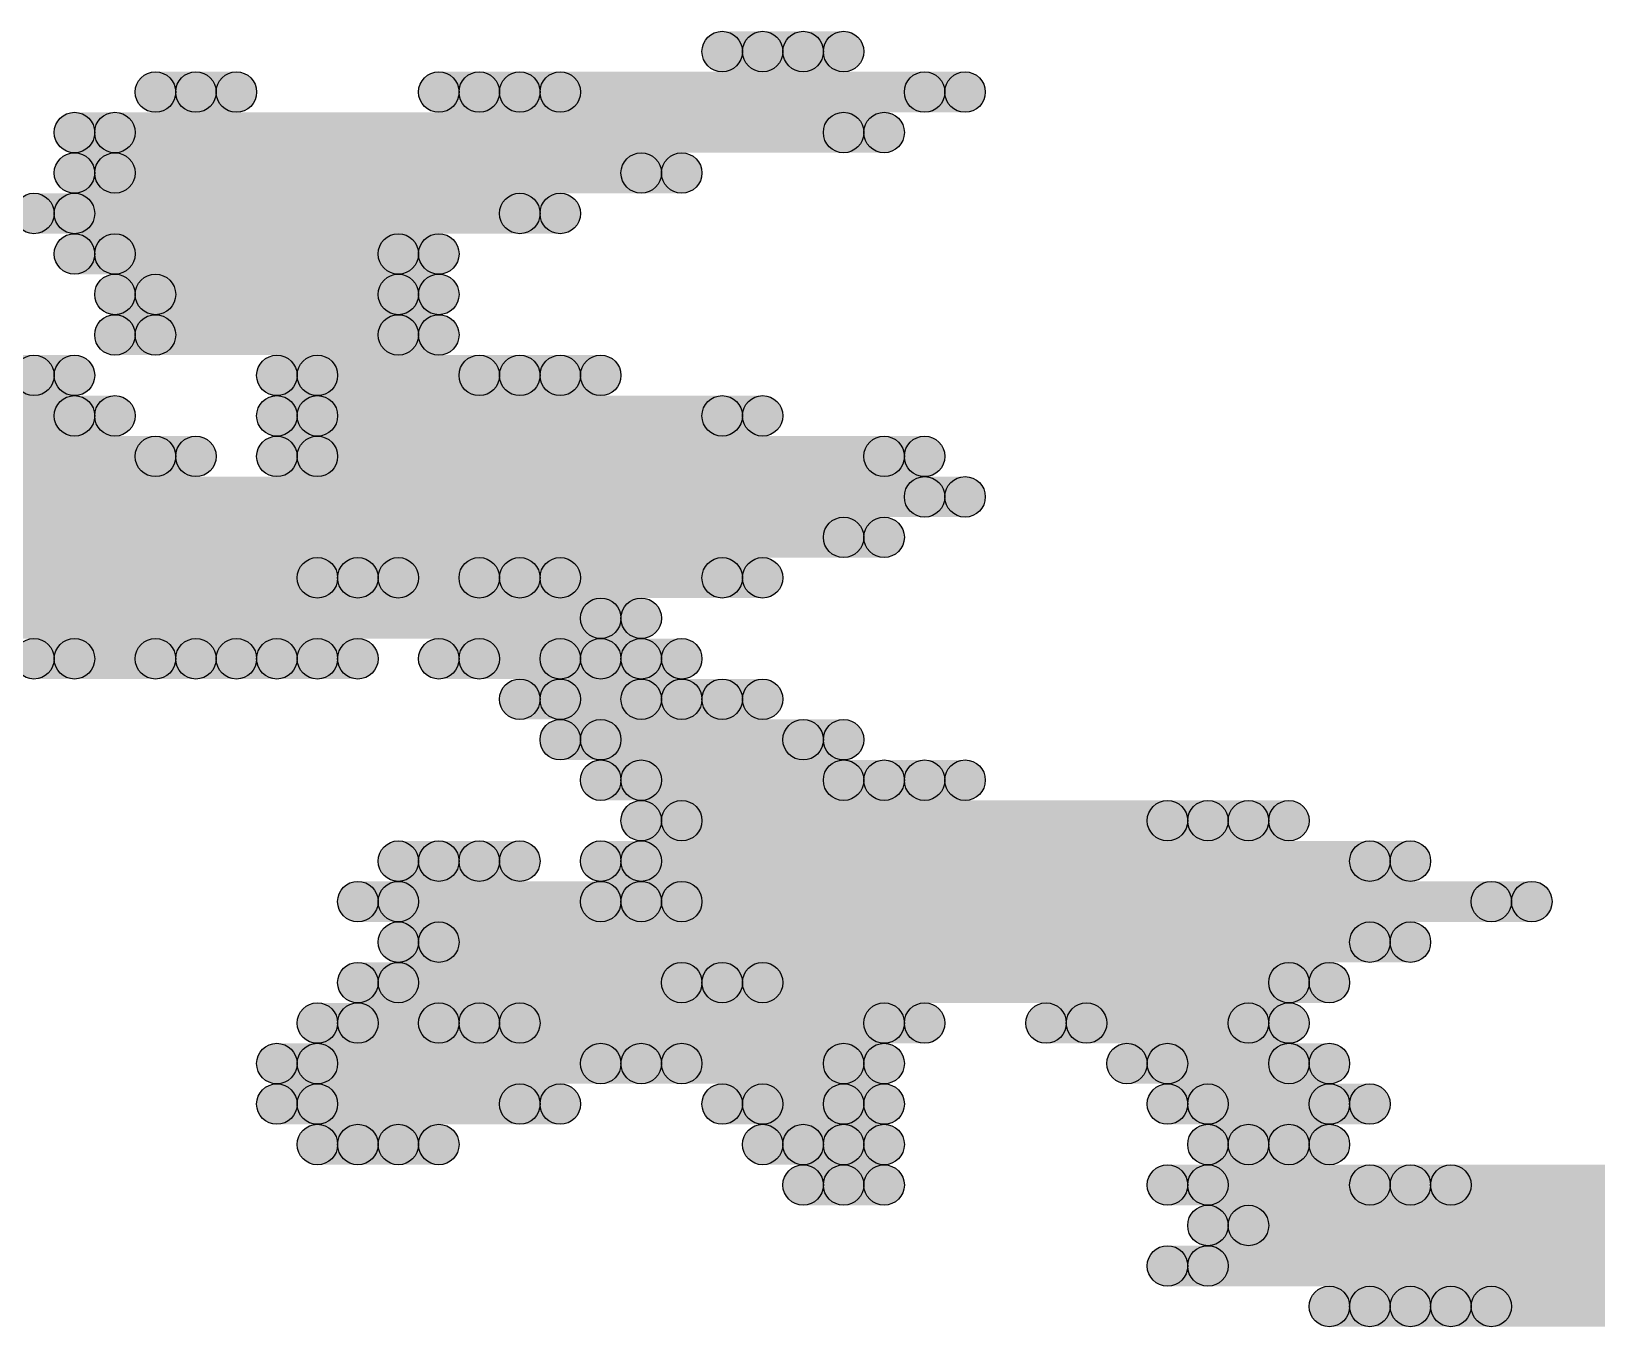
# Model space of a CAD drawing. Header units: millimetres. Extents: x 0 to 137, y 0 to 37.
# Drawn here: x 125.932 to 126.914, y 4.051 to 4.864 of the extents above; entities that cross this region are included whole.
import ezdxf

# ---------------------------------------------------------------- set-up
doc = ezdxf.new("R2010")
doc.units = ezdxf.units.MM
doc.layers.add('TopLayer', color=1, linetype='Continuous')
doc.layers.add('TopSolder', color=216, linetype='Continuous')

msp = doc.modelspace()

# ---------------------------------------------------------------- hatches: boundary and pattern name
at = {"layer": 'TopLayer'}
h = msp.add_hatch(color=1, dxfattribs=at)
edge = h.paths.add_edge_path()
edge.add_arc((126.3904, 4.8514), 0.0127, 0, 360)
for points in [[(126.3904, 4.8387), (126.3904, 4.8641), (126.4412, 4.8641), (126.4412, 4.8387)], [(126.0348, 4.8133), (126.0348, 4.8387), (126.0602, 4.8387), (126.0602, 4.8133)], [(126.2126, 4.8133), (126.2126, 4.8387), (126.238, 4.8387), (126.238, 4.8133)], [(126.2634, 4.8133), (126.2634, 4.8387), (126.5174, 4.8387), (126.5174, 4.8133)], [(125.984, 4.7879), (125.984, 4.8133), (126.4666, 4.8133), (126.4666, 4.7879)], [(125.984, 4.7625), (125.984, 4.7879), (126.3396, 4.7879), (126.3396, 4.7625)], [(125.9586, 4.7371), (125.9586, 4.7625), (126.2634, 4.7625), (126.2634, 4.7371)], [(125.984, 4.7117), (125.984, 4.7371), (126.1872, 4.7371), (126.1872, 4.7117)], [(126.0094, 4.6863), (126.0094, 4.7117), (126.1872, 4.7117), (126.1872, 4.6863)], [(126.0094, 4.6609), (126.0094, 4.6863), (126.1872, 4.6863), (126.1872, 4.6609)], [(125.9332, 4.6355), (125.9332, 4.6609), (125.9586, 4.6609), (125.9586, 4.6355)], [(126.111, 4.6355), (126.111, 4.6609), (126.238, 4.6609), (126.238, 4.6355)], [(126.2634, 4.6355), (126.2634, 4.6609), (126.2888, 4.6609), (126.2888, 4.6355)], [(125.9078, 4.6101), (125.9078, 4.6355), (125.984, 4.6355), (125.984, 4.6101)], [(126.111, 4.6101), (126.111, 4.6355), (126.3904, 4.6355), (126.3904, 4.6101)], [(125.9078, 4.5847), (125.9078, 4.6101), (126.0348, 4.6101), (126.0348, 4.5847)], [(126.111, 4.5847), (126.111, 4.6101), (126.492, 4.6101), (126.492, 4.5847)], [(125.9078, 4.5593), (125.9078, 4.5847), (126.5174, 4.5847), (126.5174, 4.5593)], [(125.9078, 4.5339), (125.9078, 4.5593), (126.4666, 4.5593), (126.4666, 4.5339)], [(125.9078, 4.5085), (125.9078, 4.5339), (126.1364, 4.5339), (126.1364, 4.5085)], [(126.1618, 4.5085), (126.1618, 4.5339), (126.238, 4.5339), (126.238, 4.5085)], [(126.2634, 4.5085), (126.2634, 4.5339), (126.3904, 4.5339), (126.3904, 4.5085)], [(125.9078, 4.4831), (125.9078, 4.5085), (126.3142, 4.5085), (126.3142, 4.4831)], [(125.9586, 4.4577), (125.9586, 4.4831), (126.0348, 4.4831), (126.0348, 4.4577)], [(126.0602, 4.4577), (126.0602, 4.4831), (126.0856, 4.4831), (126.0856, 4.4577)], [(126.111, 4.4577), (126.111, 4.4831), (126.1364, 4.4831), (126.1364, 4.4577)], [(126.2126, 4.4577), (126.2126, 4.4831), (126.2888, 4.4831), (126.2888, 4.4577)], [(126.3142, 4.4577), (126.3142, 4.4831), (126.3396, 4.4831), (126.3396, 4.4577)], [(126.2634, 4.4323), (126.2634, 4.4577), (126.3396, 4.4577), (126.3396, 4.4323)], [(126.365, 4.4323), (126.365, 4.4577), (126.3904, 4.4577), (126.3904, 4.4323)], [(126.2888, 4.4069), (126.2888, 4.4323), (126.4412, 4.4323), (126.4412, 4.4069)], [(126.3142, 4.3815), (126.3142, 4.4069), (126.4666, 4.4069), (126.4666, 4.3815)], [(126.492, 4.3815), (126.492, 4.4069), (126.5174, 4.4069), (126.5174, 4.3815)], [(126.3396, 4.3561), (126.3396, 4.3815), (126.6698, 4.3815), (126.6698, 4.3561)], [(126.6952, 4.3561), (126.6952, 4.3815), (126.7206, 4.3815), (126.7206, 4.3561)], [(126.1872, 4.3307), (126.1872, 4.3561), (126.238, 4.3561), (126.238, 4.3307)], [(126.3142, 4.3307), (126.3142, 4.3561), (126.7968, 4.3561), (126.7968, 4.3307)], [(126.1618, 4.3053), (126.1618, 4.3307), (126.3142, 4.3307), (126.3142, 4.3053)], [(126.3396, 4.3053), (126.3396, 4.3307), (126.873, 4.3307), (126.873, 4.3053)], [(126.1872, 4.2799), (126.1872, 4.3053), (126.7968, 4.3053), (126.7968, 4.2799)], [(126.1618, 4.2545), (126.1618, 4.2799), (126.365, 4.2799), (126.365, 4.2545)], [(126.3904, 4.2545), (126.3904, 4.2799), (126.746, 4.2799), (126.746, 4.2545)], [(126.1364, 4.2291), (126.1364, 4.2545), (126.2126, 4.2545), (126.2126, 4.2291)], [(126.238, 4.2291), (126.238, 4.2545), (126.492, 4.2545), (126.492, 4.2291)], [(126.5936, 4.2291), (126.5936, 4.2545), (126.7206, 4.2545), (126.7206, 4.2291)], [(126.111, 4.2037), (126.111, 4.2291), (126.3142, 4.2291), (126.3142, 4.2037)], [(126.3396, 4.2037), (126.3396, 4.2291), (126.4666, 4.2291), (126.4666, 4.2037)], [(126.6444, 4.2037), (126.6444, 4.2291), (126.746, 4.2291), (126.746, 4.2037)], [(126.111, 4.1783), (126.111, 4.2037), (126.2634, 4.2037), (126.2634, 4.1783)], [(126.3904, 4.1783), (126.3904, 4.2037), (126.4666, 4.2037), (126.4666, 4.1783)], [(126.6698, 4.1783), (126.6698, 4.2037), (126.7714, 4.2037), (126.7714, 4.1783)], [(126.1364, 4.1529), (126.1364, 4.1783), (126.1872, 4.1783), (126.1872, 4.1529)], [(126.4158, 4.1529), (126.4158, 4.1783), (126.4666, 4.1783), (126.4666, 4.1529)], [(126.6952, 4.1529), (126.6952, 4.1783), (126.746, 4.1783), (126.746, 4.1529)], [(126.4412, 4.1275), (126.4412, 4.1529), (126.4666, 4.1529), (126.4666, 4.1275)], [(126.6698, 4.1275), (126.6698, 4.1529), (126.7968, 4.1529), (126.7968, 4.1275)], [(126.8222, 4.1275), (126.8222, 4.1529), (127.2794, 4.1529), (127.2794, 4.1275)], [(126.6952, 4.1021), (126.6952, 4.1275), (127.3048, 4.1275), (127.3048, 4.1021)], [(126.6698, 4.0767), (126.6698, 4.1021), (127.2794, 4.1021), (127.2794, 4.0767)], [(126.7714, 4.0513), (126.7714, 4.0767), (126.8222, 4.0767), (126.8222, 4.0513)], [(126.8476, 4.0513), (126.8476, 4.0767), (127.2794, 4.0767), (127.2794, 4.0513)]]:
    msp.add_hatch(color=1, dxfattribs=at).paths.add_polyline_path(points)
h = msp.add_hatch(color=1, dxfattribs=at)
edge = h.paths.add_edge_path()
edge.add_arc((126.4412, 4.8514), 0.0127, 0, 360)
h = msp.add_hatch(color=1, dxfattribs=at)
edge = h.paths.add_edge_path()
edge.add_arc((126.0348, 4.826), 0.0127, 0, 360)
h = msp.add_hatch(color=1, dxfattribs=at)
edge = h.paths.add_edge_path()
edge.add_arc((126.0602, 4.826), 0.0127, 0, 360)
h = msp.add_hatch(color=1, dxfattribs=at)
edge = h.paths.add_edge_path()
edge.add_arc((126.2126, 4.826), 0.0127, 0, 360)
h = msp.add_hatch(color=1, dxfattribs=at)
edge = h.paths.add_edge_path()
edge.add_arc((126.238, 4.826), 0.0127, 0, 360)
h = msp.add_hatch(color=1, dxfattribs=at)
edge = h.paths.add_edge_path()
edge.add_arc((126.2634, 4.826), 0.0127, 0, 360)
h = msp.add_hatch(color=1, dxfattribs=at)
edge = h.paths.add_edge_path()
edge.add_arc((126.5174, 4.826), 0.0127, 0, 360)
h = msp.add_hatch(color=1, dxfattribs=at)
edge = h.paths.add_edge_path()
edge.add_arc((125.984, 4.8006), 0.0127, 0, 360)
h = msp.add_hatch(color=1, dxfattribs=at)
edge = h.paths.add_edge_path()
edge.add_arc((126.4666, 4.8006), 0.0127, 0, 360)
h = msp.add_hatch(color=1, dxfattribs=at)
edge = h.paths.add_edge_path()
edge.add_arc((125.984, 4.7752), 0.0127, 0, 360)
h = msp.add_hatch(color=1, dxfattribs=at)
edge = h.paths.add_edge_path()
edge.add_arc((126.3396, 4.7752), 0.0127, 0, 360)
h = msp.add_hatch(color=1, dxfattribs=at)
edge = h.paths.add_edge_path()
edge.add_arc((125.9586, 4.7498), 0.0127, 0, 360)
h = msp.add_hatch(color=1, dxfattribs=at)
edge = h.paths.add_edge_path()
edge.add_arc((126.2634, 4.7498), 0.0127, 0, 360)
h = msp.add_hatch(color=1, dxfattribs=at)
edge = h.paths.add_edge_path()
edge.add_arc((125.984, 4.7244), 0.0127, 0, 360)
h = msp.add_hatch(color=1, dxfattribs=at)
edge = h.paths.add_edge_path()
edge.add_arc((126.1872, 4.7244), 0.0127, 0, 360)
h = msp.add_hatch(color=1, dxfattribs=at)
edge = h.paths.add_edge_path()
edge.add_arc((126.0094, 4.699), 0.0127, 0, 360)
h = msp.add_hatch(color=1, dxfattribs=at)
edge = h.paths.add_edge_path()
edge.add_arc((126.1872, 4.699), 0.0127, 0, 360)
h = msp.add_hatch(color=1, dxfattribs=at)
edge = h.paths.add_edge_path()
edge.add_arc((126.0094, 4.6736), 0.0127, 0, 360)
h = msp.add_hatch(color=1, dxfattribs=at)
edge = h.paths.add_edge_path()
edge.add_arc((126.1872, 4.6736), 0.0127, 0, 360)
h = msp.add_hatch(color=1, dxfattribs=at)
edge = h.paths.add_edge_path()
edge.add_arc((125.9332, 4.6482), 0.0127, 0, 360)
h = msp.add_hatch(color=1, dxfattribs=at)
edge = h.paths.add_edge_path()
edge.add_arc((125.9586, 4.6482), 0.0127, 0, 360)
h = msp.add_hatch(color=1, dxfattribs=at)
edge = h.paths.add_edge_path()
edge.add_arc((126.111, 4.6482), 0.0127, 0, 360)
h = msp.add_hatch(color=1, dxfattribs=at)
edge = h.paths.add_edge_path()
edge.add_arc((126.238, 4.6482), 0.0127, 0, 360)
h = msp.add_hatch(color=1, dxfattribs=at)
edge = h.paths.add_edge_path()
edge.add_arc((126.2634, 4.6482), 0.0127, 0, 360)
h = msp.add_hatch(color=1, dxfattribs=at)
edge = h.paths.add_edge_path()
edge.add_arc((126.2888, 4.6482), 0.0127, 0, 360)
h = msp.add_hatch(color=1, dxfattribs=at)
edge = h.paths.add_edge_path()
edge.add_arc((125.984, 4.6228), 0.0127, 0, 360)
h = msp.add_hatch(color=1, dxfattribs=at)
edge = h.paths.add_edge_path()
edge.add_arc((126.111, 4.6228), 0.0127, 0, 360)
h = msp.add_hatch(color=1, dxfattribs=at)
edge = h.paths.add_edge_path()
edge.add_arc((126.3904, 4.6228), 0.0127, 0, 360)
h = msp.add_hatch(color=1, dxfattribs=at)
edge = h.paths.add_edge_path()
edge.add_arc((126.0348, 4.5974), 0.0127, 0, 360)
h = msp.add_hatch(color=1, dxfattribs=at)
edge = h.paths.add_edge_path()
edge.add_arc((126.111, 4.5974), 0.0127, 0, 360)
h = msp.add_hatch(color=1, dxfattribs=at)
edge = h.paths.add_edge_path()
edge.add_arc((126.492, 4.5974), 0.0127, 0, 360)
h = msp.add_hatch(color=1, dxfattribs=at)
edge = h.paths.add_edge_path()
edge.add_arc((126.5174, 4.572), 0.0127, 0, 360)
h = msp.add_hatch(color=1, dxfattribs=at)
edge = h.paths.add_edge_path()
edge.add_arc((126.4666, 4.5466), 0.0127, 0, 360)
h = msp.add_hatch(color=1, dxfattribs=at)
edge = h.paths.add_edge_path()
edge.add_arc((126.1364, 4.5212), 0.0127, 0, 360)
h = msp.add_hatch(color=1, dxfattribs=at)
edge = h.paths.add_edge_path()
edge.add_arc((126.1618, 4.5212), 0.0127, 0, 360)
h = msp.add_hatch(color=1, dxfattribs=at)
edge = h.paths.add_edge_path()
edge.add_arc((126.238, 4.5212), 0.0127, 0, 360)
h = msp.add_hatch(color=1, dxfattribs=at)
edge = h.paths.add_edge_path()
edge.add_arc((126.2634, 4.5212), 0.0127, 0, 360)
h = msp.add_hatch(color=1, dxfattribs=at)
edge = h.paths.add_edge_path()
edge.add_arc((126.3904, 4.5212), 0.0127, 0, 360)
h = msp.add_hatch(color=1, dxfattribs=at)
edge = h.paths.add_edge_path()
edge.add_arc((126.3142, 4.4958), 0.0127, 0, 360)
h = msp.add_hatch(color=1, dxfattribs=at)
edge = h.paths.add_edge_path()
edge.add_arc((125.9586, 4.4704), 0.0127, 0, 360)
h = msp.add_hatch(color=1, dxfattribs=at)
edge = h.paths.add_edge_path()
edge.add_arc((126.0348, 4.4704), 0.0127, 0, 360)
h = msp.add_hatch(color=1, dxfattribs=at)
edge = h.paths.add_edge_path()
edge.add_arc((126.0602, 4.4704), 0.0127, 0, 360)
h = msp.add_hatch(color=1, dxfattribs=at)
edge = h.paths.add_edge_path()
edge.add_arc((126.0856, 4.4704), 0.0127, 0, 360)
h = msp.add_hatch(color=1, dxfattribs=at)
edge = h.paths.add_edge_path()
edge.add_arc((126.111, 4.4704), 0.0127, 0, 360)
h = msp.add_hatch(color=1, dxfattribs=at)
edge = h.paths.add_edge_path()
edge.add_arc((126.1364, 4.4704), 0.0127, 0, 360)
h = msp.add_hatch(color=1, dxfattribs=at)
edge = h.paths.add_edge_path()
edge.add_arc((126.2126, 4.4704), 0.0127, 0, 360)
h = msp.add_hatch(color=1, dxfattribs=at)
edge = h.paths.add_edge_path()
edge.add_arc((126.2888, 4.4704), 0.0127, 0, 360)
h = msp.add_hatch(color=1, dxfattribs=at)
edge = h.paths.add_edge_path()
edge.add_arc((126.3142, 4.4704), 0.0127, 0, 360)
h = msp.add_hatch(color=1, dxfattribs=at)
edge = h.paths.add_edge_path()
edge.add_arc((126.3396, 4.4704), 0.0127, 0, 360)
h = msp.add_hatch(color=1, dxfattribs=at)
edge = h.paths.add_edge_path()
edge.add_arc((126.2634, 4.445), 0.0127, 0, 360)
h = msp.add_hatch(color=1, dxfattribs=at)
edge = h.paths.add_edge_path()
edge.add_arc((126.3396, 4.445), 0.0127, 0, 360)
h = msp.add_hatch(color=1, dxfattribs=at)
edge = h.paths.add_edge_path()
edge.add_arc((126.365, 4.445), 0.0127, 0, 360)
h = msp.add_hatch(color=1, dxfattribs=at)
edge = h.paths.add_edge_path()
edge.add_arc((126.3904, 4.445), 0.0127, 0, 360)
h = msp.add_hatch(color=1, dxfattribs=at)
edge = h.paths.add_edge_path()
edge.add_arc((126.2888, 4.4196), 0.0127, 0, 360)
h = msp.add_hatch(color=1, dxfattribs=at)
edge = h.paths.add_edge_path()
edge.add_arc((126.4412, 4.4196), 0.0127, 0, 360)
h = msp.add_hatch(color=1, dxfattribs=at)
edge = h.paths.add_edge_path()
edge.add_arc((126.3142, 4.3942), 0.0127, 0, 360)
h = msp.add_hatch(color=1, dxfattribs=at)
edge = h.paths.add_edge_path()
edge.add_arc((126.4666, 4.3942), 0.0127, 0, 360)
h = msp.add_hatch(color=1, dxfattribs=at)
edge = h.paths.add_edge_path()
edge.add_arc((126.492, 4.3942), 0.0127, 0, 360)
h = msp.add_hatch(color=1, dxfattribs=at)
edge = h.paths.add_edge_path()
edge.add_arc((126.5174, 4.3942), 0.0127, 0, 360)
h = msp.add_hatch(color=1, dxfattribs=at)
edge = h.paths.add_edge_path()
edge.add_arc((126.3396, 4.3688), 0.0127, 0, 360)
h = msp.add_hatch(color=1, dxfattribs=at)
edge = h.paths.add_edge_path()
edge.add_arc((126.6698, 4.3688), 0.0127, 0, 360)
h = msp.add_hatch(color=1, dxfattribs=at)
edge = h.paths.add_edge_path()
edge.add_arc((126.6952, 4.3688), 0.0127, 0, 360)
h = msp.add_hatch(color=1, dxfattribs=at)
edge = h.paths.add_edge_path()
edge.add_arc((126.7206, 4.3688), 0.0127, 0, 360)
h = msp.add_hatch(color=1, dxfattribs=at)
edge = h.paths.add_edge_path()
edge.add_arc((126.1872, 4.3434), 0.0127, 0, 360)
h = msp.add_hatch(color=1, dxfattribs=at)
edge = h.paths.add_edge_path()
edge.add_arc((126.238, 4.3434), 0.0127, 0, 360)
h = msp.add_hatch(color=1, dxfattribs=at)
edge = h.paths.add_edge_path()
edge.add_arc((126.3142, 4.3434), 0.0127, 0, 360)
h = msp.add_hatch(color=1, dxfattribs=at)
edge = h.paths.add_edge_path()
edge.add_arc((126.7968, 4.3434), 0.0127, 0, 360)
h = msp.add_hatch(color=1, dxfattribs=at)
edge = h.paths.add_edge_path()
edge.add_arc((126.1618, 4.318), 0.0127, 0, 360)
h = msp.add_hatch(color=1, dxfattribs=at)
edge = h.paths.add_edge_path()
edge.add_arc((126.3142, 4.318), 0.0127, 0, 360)
h = msp.add_hatch(color=1, dxfattribs=at)
edge = h.paths.add_edge_path()
edge.add_arc((126.3396, 4.318), 0.0127, 0, 360)
h = msp.add_hatch(color=1, dxfattribs=at)
edge = h.paths.add_edge_path()
edge.add_arc((126.873, 4.318), 0.0127, 0, 360)
h = msp.add_hatch(color=1, dxfattribs=at)
edge = h.paths.add_edge_path()
edge.add_arc((126.1872, 4.2926), 0.0127, 0, 360)
h = msp.add_hatch(color=1, dxfattribs=at)
edge = h.paths.add_edge_path()
edge.add_arc((126.7968, 4.2926), 0.0127, 0, 360)
h = msp.add_hatch(color=1, dxfattribs=at)
edge = h.paths.add_edge_path()
edge.add_arc((126.1618, 4.2672), 0.0127, 0, 360)
h = msp.add_hatch(color=1, dxfattribs=at)
edge = h.paths.add_edge_path()
edge.add_arc((126.365, 4.2672), 0.0127, 0, 360)
h = msp.add_hatch(color=1, dxfattribs=at)
edge = h.paths.add_edge_path()
edge.add_arc((126.3904, 4.2672), 0.0127, 0, 360)
h = msp.add_hatch(color=1, dxfattribs=at)
edge = h.paths.add_edge_path()
edge.add_arc((126.746, 4.2672), 0.0127, 0, 360)
h = msp.add_hatch(color=1, dxfattribs=at)
edge = h.paths.add_edge_path()
edge.add_arc((126.1364, 4.2418), 0.0127, 0, 360)
h = msp.add_hatch(color=1, dxfattribs=at)
edge = h.paths.add_edge_path()
edge.add_arc((126.2126, 4.2418), 0.0127, 0, 360)
h = msp.add_hatch(color=1, dxfattribs=at)
edge = h.paths.add_edge_path()
edge.add_arc((126.238, 4.2418), 0.0127, 0, 360)
h = msp.add_hatch(color=1, dxfattribs=at)
edge = h.paths.add_edge_path()
edge.add_arc((126.492, 4.2418), 0.0127, 0, 360)
h = msp.add_hatch(color=1, dxfattribs=at)
edge = h.paths.add_edge_path()
edge.add_arc((126.5936, 4.2418), 0.0127, 0, 360)
h = msp.add_hatch(color=1, dxfattribs=at)
edge = h.paths.add_edge_path()
edge.add_arc((126.7206, 4.2418), 0.0127, 0, 360)
h = msp.add_hatch(color=1, dxfattribs=at)
edge = h.paths.add_edge_path()
edge.add_arc((126.111, 4.2164), 0.0127, 0, 360)
h = msp.add_hatch(color=1, dxfattribs=at)
edge = h.paths.add_edge_path()
edge.add_arc((126.3142, 4.2164), 0.0127, 0, 360)
h = msp.add_hatch(color=1, dxfattribs=at)
edge = h.paths.add_edge_path()
edge.add_arc((126.3396, 4.2164), 0.0127, 0, 360)
h = msp.add_hatch(color=1, dxfattribs=at)
edge = h.paths.add_edge_path()
edge.add_arc((126.4666, 4.2164), 0.0127, 0, 360)
h = msp.add_hatch(color=1, dxfattribs=at)
edge = h.paths.add_edge_path()
edge.add_arc((126.6444, 4.2164), 0.0127, 0, 360)
h = msp.add_hatch(color=1, dxfattribs=at)
edge = h.paths.add_edge_path()
edge.add_arc((126.746, 4.2164), 0.0127, 0, 360)
h = msp.add_hatch(color=1, dxfattribs=at)
edge = h.paths.add_edge_path()
edge.add_arc((126.111, 4.191), 0.0127, 0, 360)
h = msp.add_hatch(color=1, dxfattribs=at)
edge = h.paths.add_edge_path()
edge.add_arc((126.2634, 4.191), 0.0127, 0, 360)
h = msp.add_hatch(color=1, dxfattribs=at)
edge = h.paths.add_edge_path()
edge.add_arc((126.3904, 4.191), 0.0127, 0, 360)
h = msp.add_hatch(color=1, dxfattribs=at)
edge = h.paths.add_edge_path()
edge.add_arc((126.4666, 4.191), 0.0127, 0, 360)
h = msp.add_hatch(color=1, dxfattribs=at)
edge = h.paths.add_edge_path()
edge.add_arc((126.6698, 4.191), 0.0127, 0, 360)
h = msp.add_hatch(color=1, dxfattribs=at)
edge = h.paths.add_edge_path()
edge.add_arc((126.7714, 4.191), 0.0127, 0, 360)
h = msp.add_hatch(color=1, dxfattribs=at)
edge = h.paths.add_edge_path()
edge.add_arc((126.1364, 4.1656), 0.0127, 0, 360)
h = msp.add_hatch(color=1, dxfattribs=at)
edge = h.paths.add_edge_path()
edge.add_arc((126.1872, 4.1656), 0.0127, 0, 360)
h = msp.add_hatch(color=1, dxfattribs=at)
edge = h.paths.add_edge_path()
edge.add_arc((126.4158, 4.1656), 0.0127, 0, 360)
h = msp.add_hatch(color=1, dxfattribs=at)
edge = h.paths.add_edge_path()
edge.add_arc((126.4666, 4.1656), 0.0127, 0, 360)
h = msp.add_hatch(color=1, dxfattribs=at)
edge = h.paths.add_edge_path()
edge.add_arc((126.6952, 4.1656), 0.0127, 0, 360)
h = msp.add_hatch(color=1, dxfattribs=at)
edge = h.paths.add_edge_path()
edge.add_arc((126.746, 4.1656), 0.0127, 0, 360)
h = msp.add_hatch(color=1, dxfattribs=at)
edge = h.paths.add_edge_path()
edge.add_arc((126.4412, 4.1402), 0.0127, 0, 360)
h = msp.add_hatch(color=1, dxfattribs=at)
edge = h.paths.add_edge_path()
edge.add_arc((126.4666, 4.1402), 0.0127, 0, 360)
h = msp.add_hatch(color=1, dxfattribs=at)
edge = h.paths.add_edge_path()
edge.add_arc((126.6698, 4.1402), 0.0127, 0, 360)
h = msp.add_hatch(color=1, dxfattribs=at)
edge = h.paths.add_edge_path()
edge.add_arc((126.7968, 4.1402), 0.0127, 0, 360)
h = msp.add_hatch(color=1, dxfattribs=at)
edge = h.paths.add_edge_path()
edge.add_arc((126.8222, 4.1402), 0.0127, 0, 360)
h = msp.add_hatch(color=1, dxfattribs=at)
edge = h.paths.add_edge_path()
edge.add_arc((126.6952, 4.1148), 0.0127, 0, 360)
h = msp.add_hatch(color=1, dxfattribs=at)
edge = h.paths.add_edge_path()
edge.add_arc((126.6698, 4.0894), 0.0127, 0, 360)
h = msp.add_hatch(color=1, dxfattribs=at)
edge = h.paths.add_edge_path()
edge.add_arc((126.7714, 4.064), 0.0127, 0, 360)
h = msp.add_hatch(color=1, dxfattribs=at)
edge = h.paths.add_edge_path()
edge.add_arc((126.8222, 4.064), 0.0127, 0, 360)
h = msp.add_hatch(color=1, dxfattribs=at)
edge = h.paths.add_edge_path()
edge.add_arc((126.8476, 4.064), 0.0127, 0, 360)
at = {"layer": 'TopSolder'}
h = msp.add_hatch(color=216, dxfattribs=at)
edge = h.paths.add_edge_path()
edge.add_arc((126.365, 4.8514), 0.0127, 0, 360)
for points in [[(126.365, 4.8387), (126.365, 4.8641), (126.4158, 4.8641), (126.4158, 4.8387)], [(126.0094, 4.8133), (126.0094, 4.8387), (126.0348, 4.8387), (126.0348, 4.8133)], [(126.1872, 4.8133), (126.1872, 4.8387), (126.2126, 4.8387), (126.2126, 4.8133)], [(126.238, 4.8133), (126.238, 4.8387), (126.492, 4.8387), (126.492, 4.8133)], [(125.9586, 4.7879), (125.9586, 4.8133), (126.4412, 4.8133), (126.4412, 4.7879)], [(125.9586, 4.7625), (125.9586, 4.7879), (126.3142, 4.7879), (126.3142, 4.7625)], [(125.9332, 4.7371), (125.9332, 4.7625), (126.238, 4.7625), (126.238, 4.7371)], [(125.9586, 4.7117), (125.9586, 4.7371), (126.1618, 4.7371), (126.1618, 4.7117)], [(125.984, 4.6863), (125.984, 4.7117), (126.1618, 4.7117), (126.1618, 4.6863)], [(125.984, 4.6609), (125.984, 4.6863), (126.1618, 4.6863), (126.1618, 4.6609)], [(125.9078, 4.6355), (125.9078, 4.6609), (125.9332, 4.6609), (125.9332, 4.6355)], [(126.0856, 4.6355), (126.0856, 4.6609), (126.2126, 4.6609), (126.2126, 4.6355)], [(126.238, 4.6355), (126.238, 4.6609), (126.2634, 4.6609), (126.2634, 4.6355)], [(125.8824, 4.6101), (125.8824, 4.6355), (125.9586, 4.6355), (125.9586, 4.6101)], [(126.0856, 4.6101), (126.0856, 4.6355), (126.365, 4.6355), (126.365, 4.6101)], [(125.8824, 4.5847), (125.8824, 4.6101), (126.0094, 4.6101), (126.0094, 4.5847)], [(126.0856, 4.5847), (126.0856, 4.6101), (126.4666, 4.6101), (126.4666, 4.5847)], [(125.8824, 4.5593), (125.8824, 4.5847), (126.492, 4.5847), (126.492, 4.5593)], [(125.8824, 4.5339), (125.8824, 4.5593), (126.4412, 4.5593), (126.4412, 4.5339)], [(125.8824, 4.5085), (125.8824, 4.5339), (126.111, 4.5339), (126.111, 4.5085)], [(126.1364, 4.5085), (126.1364, 4.5339), (126.2126, 4.5339), (126.2126, 4.5085)], [(126.238, 4.5085), (126.238, 4.5339), (126.365, 4.5339), (126.365, 4.5085)], [(125.8824, 4.4831), (125.8824, 4.5085), (126.2888, 4.5085), (126.2888, 4.4831)], [(125.9332, 4.4577), (125.9332, 4.4831), (126.0094, 4.4831), (126.0094, 4.4577)], [(126.0348, 4.4577), (126.0348, 4.4831), (126.0602, 4.4831), (126.0602, 4.4577)], [(126.0856, 4.4577), (126.0856, 4.4831), (126.111, 4.4831), (126.111, 4.4577)], [(126.1872, 4.4577), (126.1872, 4.4831), (126.2634, 4.4831), (126.2634, 4.4577)], [(126.2888, 4.4577), (126.2888, 4.4831), (126.3142, 4.4831), (126.3142, 4.4577)], [(126.238, 4.4323), (126.238, 4.4577), (126.3142, 4.4577), (126.3142, 4.4323)], [(126.3396, 4.4323), (126.3396, 4.4577), (126.365, 4.4577), (126.365, 4.4323)], [(126.2634, 4.4069), (126.2634, 4.4323), (126.4158, 4.4323), (126.4158, 4.4069)], [(126.2888, 4.3815), (126.2888, 4.4069), (126.4412, 4.4069), (126.4412, 4.3815)], [(126.4666, 4.3815), (126.4666, 4.4069), (126.492, 4.4069), (126.492, 4.3815)], [(126.3142, 4.3561), (126.3142, 4.3815), (126.6444, 4.3815), (126.6444, 4.3561)], [(126.6698, 4.3561), (126.6698, 4.3815), (126.6952, 4.3815), (126.6952, 4.3561)], [(126.1618, 4.3307), (126.1618, 4.3561), (126.2126, 4.3561), (126.2126, 4.3307)], [(126.2888, 4.3307), (126.2888, 4.3561), (126.7714, 4.3561), (126.7714, 4.3307)], [(126.1364, 4.3053), (126.1364, 4.3307), (126.2888, 4.3307), (126.2888, 4.3053)], [(126.3142, 4.3053), (126.3142, 4.3307), (126.8476, 4.3307), (126.8476, 4.3053)], [(126.1618, 4.2799), (126.1618, 4.3053), (126.7714, 4.3053), (126.7714, 4.2799)], [(126.1364, 4.2545), (126.1364, 4.2799), (126.3396, 4.2799), (126.3396, 4.2545)], [(126.365, 4.2545), (126.365, 4.2799), (126.7206, 4.2799), (126.7206, 4.2545)], [(126.111, 4.2291), (126.111, 4.2545), (126.1872, 4.2545), (126.1872, 4.2291)], [(126.2126, 4.2291), (126.2126, 4.2545), (126.4666, 4.2545), (126.4666, 4.2291)], [(126.5682, 4.2291), (126.5682, 4.2545), (126.6952, 4.2545), (126.6952, 4.2291)], [(126.0856, 4.2037), (126.0856, 4.2291), (126.2888, 4.2291), (126.2888, 4.2037)], [(126.3142, 4.2037), (126.3142, 4.2291), (126.4412, 4.2291), (126.4412, 4.2037)], [(126.619, 4.2037), (126.619, 4.2291), (126.7206, 4.2291), (126.7206, 4.2037)], [(126.0856, 4.1783), (126.0856, 4.2037), (126.238, 4.2037), (126.238, 4.1783)], [(126.365, 4.1783), (126.365, 4.2037), (126.4412, 4.2037), (126.4412, 4.1783)], [(126.6444, 4.1783), (126.6444, 4.2037), (126.746, 4.2037), (126.746, 4.1783)], [(126.111, 4.1529), (126.111, 4.1783), (126.1618, 4.1783), (126.1618, 4.1529)], [(126.3904, 4.1529), (126.3904, 4.1783), (126.4412, 4.1783), (126.4412, 4.1529)], [(126.6698, 4.1529), (126.6698, 4.1783), (126.7206, 4.1783), (126.7206, 4.1529)], [(126.4158, 4.1275), (126.4158, 4.1529), (126.4412, 4.1529), (126.4412, 4.1275)], [(126.6444, 4.1275), (126.6444, 4.1529), (126.7714, 4.1529), (126.7714, 4.1275)], [(126.7968, 4.1275), (126.7968, 4.1529), (127.254, 4.1529), (127.254, 4.1275)], [(126.6698, 4.1021), (126.6698, 4.1275), (127.2794, 4.1275), (127.2794, 4.1021)], [(126.6444, 4.0767), (126.6444, 4.1021), (127.254, 4.1021), (127.254, 4.0767)], [(126.746, 4.0513), (126.746, 4.0767), (126.7968, 4.0767), (126.7968, 4.0513)], [(126.8222, 4.0513), (126.8222, 4.0767), (127.254, 4.0767), (127.254, 4.0513)]]:
    msp.add_hatch(color=216, dxfattribs=at).paths.add_polyline_path(points)
h = msp.add_hatch(color=216, dxfattribs=at)
edge = h.paths.add_edge_path()
edge.add_arc((126.4158, 4.8514), 0.0127, 0, 360)
h = msp.add_hatch(color=216, dxfattribs=at)
edge = h.paths.add_edge_path()
edge.add_arc((126.0094, 4.826), 0.0127, 0, 360)
h = msp.add_hatch(color=216, dxfattribs=at)
edge = h.paths.add_edge_path()
edge.add_arc((126.0348, 4.826), 0.0127, 0, 360)
h = msp.add_hatch(color=216, dxfattribs=at)
edge = h.paths.add_edge_path()
edge.add_arc((126.1872, 4.826), 0.0127, 0, 360)
h = msp.add_hatch(color=216, dxfattribs=at)
edge = h.paths.add_edge_path()
edge.add_arc((126.2126, 4.826), 0.0127, 0, 360)
h = msp.add_hatch(color=216, dxfattribs=at)
edge = h.paths.add_edge_path()
edge.add_arc((126.238, 4.826), 0.0127, 0, 360)
h = msp.add_hatch(color=216, dxfattribs=at)
edge = h.paths.add_edge_path()
edge.add_arc((126.492, 4.826), 0.0127, 0, 360)
h = msp.add_hatch(color=216, dxfattribs=at)
edge = h.paths.add_edge_path()
edge.add_arc((125.9586, 4.8006), 0.0127, 0, 360)
h = msp.add_hatch(color=216, dxfattribs=at)
edge = h.paths.add_edge_path()
edge.add_arc((126.4412, 4.8006), 0.0127, 0, 360)
h = msp.add_hatch(color=216, dxfattribs=at)
edge = h.paths.add_edge_path()
edge.add_arc((125.9586, 4.7752), 0.0127, 0, 360)
h = msp.add_hatch(color=216, dxfattribs=at)
edge = h.paths.add_edge_path()
edge.add_arc((126.3142, 4.7752), 0.0127, 0, 360)
h = msp.add_hatch(color=216, dxfattribs=at)
edge = h.paths.add_edge_path()
edge.add_arc((125.9332, 4.7498), 0.0127, 0, 360)
h = msp.add_hatch(color=216, dxfattribs=at)
edge = h.paths.add_edge_path()
edge.add_arc((126.238, 4.7498), 0.0127, 0, 360)
h = msp.add_hatch(color=216, dxfattribs=at)
edge = h.paths.add_edge_path()
edge.add_arc((125.9586, 4.7244), 0.0127, 0, 360)
h = msp.add_hatch(color=216, dxfattribs=at)
edge = h.paths.add_edge_path()
edge.add_arc((126.1618, 4.7244), 0.0127, 0, 360)
h = msp.add_hatch(color=216, dxfattribs=at)
edge = h.paths.add_edge_path()
edge.add_arc((125.984, 4.699), 0.0127, 0, 360)
h = msp.add_hatch(color=216, dxfattribs=at)
edge = h.paths.add_edge_path()
edge.add_arc((126.1618, 4.699), 0.0127, 0, 360)
h = msp.add_hatch(color=216, dxfattribs=at)
edge = h.paths.add_edge_path()
edge.add_arc((125.984, 4.6736), 0.0127, 0, 360)
h = msp.add_hatch(color=216, dxfattribs=at)
edge = h.paths.add_edge_path()
edge.add_arc((126.1618, 4.6736), 0.0127, 0, 360)
h = msp.add_hatch(color=216, dxfattribs=at)
edge = h.paths.add_edge_path()
edge.add_arc((125.9332, 4.6482), 0.0127, 0, 360)
h = msp.add_hatch(color=216, dxfattribs=at)
edge = h.paths.add_edge_path()
edge.add_arc((126.0856, 4.6482), 0.0127, 0, 360)
h = msp.add_hatch(color=216, dxfattribs=at)
edge = h.paths.add_edge_path()
edge.add_arc((126.2126, 4.6482), 0.0127, 0, 360)
h = msp.add_hatch(color=216, dxfattribs=at)
edge = h.paths.add_edge_path()
edge.add_arc((126.238, 4.6482), 0.0127, 0, 360)
h = msp.add_hatch(color=216, dxfattribs=at)
edge = h.paths.add_edge_path()
edge.add_arc((126.2634, 4.6482), 0.0127, 0, 360)
h = msp.add_hatch(color=216, dxfattribs=at)
edge = h.paths.add_edge_path()
edge.add_arc((125.9586, 4.6228), 0.0127, 0, 360)
h = msp.add_hatch(color=216, dxfattribs=at)
edge = h.paths.add_edge_path()
edge.add_arc((126.0856, 4.6228), 0.0127, 0, 360)
h = msp.add_hatch(color=216, dxfattribs=at)
edge = h.paths.add_edge_path()
edge.add_arc((126.365, 4.6228), 0.0127, 0, 360)
h = msp.add_hatch(color=216, dxfattribs=at)
edge = h.paths.add_edge_path()
edge.add_arc((126.0094, 4.5974), 0.0127, 0, 360)
h = msp.add_hatch(color=216, dxfattribs=at)
edge = h.paths.add_edge_path()
edge.add_arc((126.0856, 4.5974), 0.0127, 0, 360)
h = msp.add_hatch(color=216, dxfattribs=at)
edge = h.paths.add_edge_path()
edge.add_arc((126.4666, 4.5974), 0.0127, 0, 360)
h = msp.add_hatch(color=216, dxfattribs=at)
edge = h.paths.add_edge_path()
edge.add_arc((126.492, 4.572), 0.0127, 0, 360)
h = msp.add_hatch(color=216, dxfattribs=at)
edge = h.paths.add_edge_path()
edge.add_arc((126.4412, 4.5466), 0.0127, 0, 360)
h = msp.add_hatch(color=216, dxfattribs=at)
edge = h.paths.add_edge_path()
edge.add_arc((126.111, 4.5212), 0.0127, 0, 360)
h = msp.add_hatch(color=216, dxfattribs=at)
edge = h.paths.add_edge_path()
edge.add_arc((126.1364, 4.5212), 0.0127, 0, 360)
h = msp.add_hatch(color=216, dxfattribs=at)
edge = h.paths.add_edge_path()
edge.add_arc((126.2126, 4.5212), 0.0127, 0, 360)
h = msp.add_hatch(color=216, dxfattribs=at)
edge = h.paths.add_edge_path()
edge.add_arc((126.238, 4.5212), 0.0127, 0, 360)
h = msp.add_hatch(color=216, dxfattribs=at)
edge = h.paths.add_edge_path()
edge.add_arc((126.365, 4.5212), 0.0127, 0, 360)
h = msp.add_hatch(color=216, dxfattribs=at)
edge = h.paths.add_edge_path()
edge.add_arc((126.2888, 4.4958), 0.0127, 0, 360)
h = msp.add_hatch(color=216, dxfattribs=at)
edge = h.paths.add_edge_path()
edge.add_arc((125.9332, 4.4704), 0.0127, 0, 360)
h = msp.add_hatch(color=216, dxfattribs=at)
edge = h.paths.add_edge_path()
edge.add_arc((126.0094, 4.4704), 0.0127, 0, 360)
h = msp.add_hatch(color=216, dxfattribs=at)
edge = h.paths.add_edge_path()
edge.add_arc((126.0348, 4.4704), 0.0127, 0, 360)
h = msp.add_hatch(color=216, dxfattribs=at)
edge = h.paths.add_edge_path()
edge.add_arc((126.0602, 4.4704), 0.0127, 0, 360)
h = msp.add_hatch(color=216, dxfattribs=at)
edge = h.paths.add_edge_path()
edge.add_arc((126.0856, 4.4704), 0.0127, 0, 360)
h = msp.add_hatch(color=216, dxfattribs=at)
edge = h.paths.add_edge_path()
edge.add_arc((126.111, 4.4704), 0.0127, 0, 360)
h = msp.add_hatch(color=216, dxfattribs=at)
edge = h.paths.add_edge_path()
edge.add_arc((126.1872, 4.4704), 0.0127, 0, 360)
h = msp.add_hatch(color=216, dxfattribs=at)
edge = h.paths.add_edge_path()
edge.add_arc((126.2634, 4.4704), 0.0127, 0, 360)
h = msp.add_hatch(color=216, dxfattribs=at)
edge = h.paths.add_edge_path()
edge.add_arc((126.2888, 4.4704), 0.0127, 0, 360)
h = msp.add_hatch(color=216, dxfattribs=at)
edge = h.paths.add_edge_path()
edge.add_arc((126.3142, 4.4704), 0.0127, 0, 360)
h = msp.add_hatch(color=216, dxfattribs=at)
edge = h.paths.add_edge_path()
edge.add_arc((126.238, 4.445), 0.0127, 0, 360)
h = msp.add_hatch(color=216, dxfattribs=at)
edge = h.paths.add_edge_path()
edge.add_arc((126.3142, 4.445), 0.0127, 0, 360)
h = msp.add_hatch(color=216, dxfattribs=at)
edge = h.paths.add_edge_path()
edge.add_arc((126.3396, 4.445), 0.0127, 0, 360)
h = msp.add_hatch(color=216, dxfattribs=at)
edge = h.paths.add_edge_path()
edge.add_arc((126.365, 4.445), 0.0127, 0, 360)
h = msp.add_hatch(color=216, dxfattribs=at)
edge = h.paths.add_edge_path()
edge.add_arc((126.2634, 4.4196), 0.0127, 0, 360)
h = msp.add_hatch(color=216, dxfattribs=at)
edge = h.paths.add_edge_path()
edge.add_arc((126.4158, 4.4196), 0.0127, 0, 360)
h = msp.add_hatch(color=216, dxfattribs=at)
edge = h.paths.add_edge_path()
edge.add_arc((126.2888, 4.3942), 0.0127, 0, 360)
h = msp.add_hatch(color=216, dxfattribs=at)
edge = h.paths.add_edge_path()
edge.add_arc((126.4412, 4.3942), 0.0127, 0, 360)
h = msp.add_hatch(color=216, dxfattribs=at)
edge = h.paths.add_edge_path()
edge.add_arc((126.4666, 4.3942), 0.0127, 0, 360)
h = msp.add_hatch(color=216, dxfattribs=at)
edge = h.paths.add_edge_path()
edge.add_arc((126.492, 4.3942), 0.0127, 0, 360)
h = msp.add_hatch(color=216, dxfattribs=at)
edge = h.paths.add_edge_path()
edge.add_arc((126.3142, 4.3688), 0.0127, 0, 360)
h = msp.add_hatch(color=216, dxfattribs=at)
edge = h.paths.add_edge_path()
edge.add_arc((126.6444, 4.3688), 0.0127, 0, 360)
h = msp.add_hatch(color=216, dxfattribs=at)
edge = h.paths.add_edge_path()
edge.add_arc((126.6698, 4.3688), 0.0127, 0, 360)
h = msp.add_hatch(color=216, dxfattribs=at)
edge = h.paths.add_edge_path()
edge.add_arc((126.6952, 4.3688), 0.0127, 0, 360)
h = msp.add_hatch(color=216, dxfattribs=at)
edge = h.paths.add_edge_path()
edge.add_arc((126.1618, 4.3434), 0.0127, 0, 360)
h = msp.add_hatch(color=216, dxfattribs=at)
edge = h.paths.add_edge_path()
edge.add_arc((126.2126, 4.3434), 0.0127, 0, 360)
h = msp.add_hatch(color=216, dxfattribs=at)
edge = h.paths.add_edge_path()
edge.add_arc((126.2888, 4.3434), 0.0127, 0, 360)
h = msp.add_hatch(color=216, dxfattribs=at)
edge = h.paths.add_edge_path()
edge.add_arc((126.7714, 4.3434), 0.0127, 0, 360)
h = msp.add_hatch(color=216, dxfattribs=at)
edge = h.paths.add_edge_path()
edge.add_arc((126.1364, 4.318), 0.0127, 0, 360)
h = msp.add_hatch(color=216, dxfattribs=at)
edge = h.paths.add_edge_path()
edge.add_arc((126.2888, 4.318), 0.0127, 0, 360)
h = msp.add_hatch(color=216, dxfattribs=at)
edge = h.paths.add_edge_path()
edge.add_arc((126.3142, 4.318), 0.0127, 0, 360)
h = msp.add_hatch(color=216, dxfattribs=at)
edge = h.paths.add_edge_path()
edge.add_arc((126.8476, 4.318), 0.0127, 0, 360)
h = msp.add_hatch(color=216, dxfattribs=at)
edge = h.paths.add_edge_path()
edge.add_arc((126.1618, 4.2926), 0.0127, 0, 360)
h = msp.add_hatch(color=216, dxfattribs=at)
edge = h.paths.add_edge_path()
edge.add_arc((126.7714, 4.2926), 0.0127, 0, 360)
h = msp.add_hatch(color=216, dxfattribs=at)
edge = h.paths.add_edge_path()
edge.add_arc((126.1364, 4.2672), 0.0127, 0, 360)
h = msp.add_hatch(color=216, dxfattribs=at)
edge = h.paths.add_edge_path()
edge.add_arc((126.3396, 4.2672), 0.0127, 0, 360)
h = msp.add_hatch(color=216, dxfattribs=at)
edge = h.paths.add_edge_path()
edge.add_arc((126.365, 4.2672), 0.0127, 0, 360)
h = msp.add_hatch(color=216, dxfattribs=at)
edge = h.paths.add_edge_path()
edge.add_arc((126.7206, 4.2672), 0.0127, 0, 360)
h = msp.add_hatch(color=216, dxfattribs=at)
edge = h.paths.add_edge_path()
edge.add_arc((126.111, 4.2418), 0.0127, 0, 360)
h = msp.add_hatch(color=216, dxfattribs=at)
edge = h.paths.add_edge_path()
edge.add_arc((126.1872, 4.2418), 0.0127, 0, 360)
h = msp.add_hatch(color=216, dxfattribs=at)
edge = h.paths.add_edge_path()
edge.add_arc((126.2126, 4.2418), 0.0127, 0, 360)
h = msp.add_hatch(color=216, dxfattribs=at)
edge = h.paths.add_edge_path()
edge.add_arc((126.4666, 4.2418), 0.0127, 0, 360)
h = msp.add_hatch(color=216, dxfattribs=at)
edge = h.paths.add_edge_path()
edge.add_arc((126.5682, 4.2418), 0.0127, 0, 360)
h = msp.add_hatch(color=216, dxfattribs=at)
edge = h.paths.add_edge_path()
edge.add_arc((126.6952, 4.2418), 0.0127, 0, 360)
h = msp.add_hatch(color=216, dxfattribs=at)
edge = h.paths.add_edge_path()
edge.add_arc((126.0856, 4.2164), 0.0127, 0, 360)
h = msp.add_hatch(color=216, dxfattribs=at)
edge = h.paths.add_edge_path()
edge.add_arc((126.2888, 4.2164), 0.0127, 0, 360)
h = msp.add_hatch(color=216, dxfattribs=at)
edge = h.paths.add_edge_path()
edge.add_arc((126.3142, 4.2164), 0.0127, 0, 360)
h = msp.add_hatch(color=216, dxfattribs=at)
edge = h.paths.add_edge_path()
edge.add_arc((126.4412, 4.2164), 0.0127, 0, 360)
h = msp.add_hatch(color=216, dxfattribs=at)
edge = h.paths.add_edge_path()
edge.add_arc((126.619, 4.2164), 0.0127, 0, 360)
h = msp.add_hatch(color=216, dxfattribs=at)
edge = h.paths.add_edge_path()
edge.add_arc((126.7206, 4.2164), 0.0127, 0, 360)
h = msp.add_hatch(color=216, dxfattribs=at)
edge = h.paths.add_edge_path()
edge.add_arc((126.0856, 4.191), 0.0127, 0, 360)
h = msp.add_hatch(color=216, dxfattribs=at)
edge = h.paths.add_edge_path()
edge.add_arc((126.238, 4.191), 0.0127, 0, 360)
h = msp.add_hatch(color=216, dxfattribs=at)
edge = h.paths.add_edge_path()
edge.add_arc((126.365, 4.191), 0.0127, 0, 360)
h = msp.add_hatch(color=216, dxfattribs=at)
edge = h.paths.add_edge_path()
edge.add_arc((126.4412, 4.191), 0.0127, 0, 360)
h = msp.add_hatch(color=216, dxfattribs=at)
edge = h.paths.add_edge_path()
edge.add_arc((126.6444, 4.191), 0.0127, 0, 360)
h = msp.add_hatch(color=216, dxfattribs=at)
edge = h.paths.add_edge_path()
edge.add_arc((126.746, 4.191), 0.0127, 0, 360)
h = msp.add_hatch(color=216, dxfattribs=at)
edge = h.paths.add_edge_path()
edge.add_arc((126.111, 4.1656), 0.0127, 0, 360)
h = msp.add_hatch(color=216, dxfattribs=at)
edge = h.paths.add_edge_path()
edge.add_arc((126.1618, 4.1656), 0.0127, 0, 360)
h = msp.add_hatch(color=216, dxfattribs=at)
edge = h.paths.add_edge_path()
edge.add_arc((126.3904, 4.1656), 0.0127, 0, 360)
h = msp.add_hatch(color=216, dxfattribs=at)
edge = h.paths.add_edge_path()
edge.add_arc((126.4412, 4.1656), 0.0127, 0, 360)
h = msp.add_hatch(color=216, dxfattribs=at)
edge = h.paths.add_edge_path()
edge.add_arc((126.6698, 4.1656), 0.0127, 0, 360)
h = msp.add_hatch(color=216, dxfattribs=at)
edge = h.paths.add_edge_path()
edge.add_arc((126.7206, 4.1656), 0.0127, 0, 360)
h = msp.add_hatch(color=216, dxfattribs=at)
edge = h.paths.add_edge_path()
edge.add_arc((126.4158, 4.1402), 0.0127, 0, 360)
h = msp.add_hatch(color=216, dxfattribs=at)
edge = h.paths.add_edge_path()
edge.add_arc((126.4412, 4.1402), 0.0127, 0, 360)
h = msp.add_hatch(color=216, dxfattribs=at)
edge = h.paths.add_edge_path()
edge.add_arc((126.6444, 4.1402), 0.0127, 0, 360)
h = msp.add_hatch(color=216, dxfattribs=at)
edge = h.paths.add_edge_path()
edge.add_arc((126.7714, 4.1402), 0.0127, 0, 360)
h = msp.add_hatch(color=216, dxfattribs=at)
edge = h.paths.add_edge_path()
edge.add_arc((126.7968, 4.1402), 0.0127, 0, 360)
h = msp.add_hatch(color=216, dxfattribs=at)
edge = h.paths.add_edge_path()
edge.add_arc((126.6698, 4.1148), 0.0127, 0, 360)
h = msp.add_hatch(color=216, dxfattribs=at)
edge = h.paths.add_edge_path()
edge.add_arc((126.6444, 4.0894), 0.0127, 0, 360)
h = msp.add_hatch(color=216, dxfattribs=at)
edge = h.paths.add_edge_path()
edge.add_arc((126.746, 4.064), 0.0127, 0, 360)
h = msp.add_hatch(color=216, dxfattribs=at)
edge = h.paths.add_edge_path()
edge.add_arc((126.7968, 4.064), 0.0127, 0, 360)
h = msp.add_hatch(color=216, dxfattribs=at)
edge = h.paths.add_edge_path()
edge.add_arc((126.8222, 4.064), 0.0127, 0, 360)

# ---------------------------------------------------------------- linework, layer by layer
at = {"layer": 'TopLayer'}
for centre in [(126.3904, 4.8514), (126.4412, 4.8514), (126.0348, 4.826), (126.0602, 4.826), (126.2126, 4.826), (126.238, 4.826), (126.2634, 4.826), (126.5174, 4.826), (125.984, 4.8006), (126.4666, 4.8006), (125.984, 4.7752), (126.3396, 4.7752), (125.9586, 4.7498), (126.2634, 4.7498), (125.984, 4.7244), (126.1872, 4.7244), (126.0094, 4.699), (126.1872, 4.699), (126.0094, 4.6736), (126.1872, 4.6736), (125.9332, 4.6482), (125.9586, 4.6482), (126.111, 4.6482), (126.238, 4.6482), (126.2634, 4.6482), (126.2888, 4.6482), (125.984, 4.6228), (126.111, 4.6228), (126.3904, 4.6228), (126.0348, 4.5974), (126.111, 4.5974), (126.492, 4.5974), (126.5174, 4.572), (126.4666, 4.5466), (126.1364, 4.5212), (126.1618, 4.5212), (126.238, 4.5212), (126.2634, 4.5212), (126.3904, 4.5212), (126.3142, 4.4958), (125.9586, 4.4704), (126.0348, 4.4704), (126.0602, 4.4704), (126.0856, 4.4704), (126.111, 4.4704), (126.1364, 4.4704), (126.2126, 4.4704), (126.2888, 4.4704), (126.3142, 4.4704), (126.3396, 4.4704), (126.2634, 4.445), (126.3396, 4.445), (126.365, 4.445), (126.3904, 4.445), (126.2888, 4.4196), (126.4412, 4.4196), (126.3142, 4.3942), (126.4666, 4.3942), (126.492, 4.3942), (126.5174, 4.3942), (126.3396, 4.3688), (126.6698, 4.3688), (126.6952, 4.3688), (126.7206, 4.3688), (126.1872, 4.3434), (126.238, 4.3434), (126.3142, 4.3434), (126.7968, 4.3434), (126.1618, 4.318), (126.3142, 4.318), (126.3396, 4.318), (126.873, 4.318), (126.1872, 4.2926), (126.7968, 4.2926), (126.1618, 4.2672), (126.365, 4.2672), (126.3904, 4.2672), (126.746, 4.2672), (126.1364, 4.2418), (126.2126, 4.2418), (126.238, 4.2418), (126.492, 4.2418), (126.5936, 4.2418), (126.7206, 4.2418), (126.111, 4.2164), (126.3142, 4.2164), (126.3396, 4.2164), (126.4666, 4.2164), (126.6444, 4.2164), (126.746, 4.2164), (126.111, 4.191), (126.2634, 4.191), (126.3904, 4.191), (126.4666, 4.191), (126.6698, 4.191), (126.7714, 4.191), (126.1364, 4.1656), (126.1872, 4.1656), (126.4158, 4.1656), (126.4666, 4.1656), (126.6952, 4.1656), (126.746, 4.1656), (126.4412, 4.1402), (126.4666, 4.1402), (126.6698, 4.1402), (126.7968, 4.1402), (126.8222, 4.1402), (126.6952, 4.1148), (126.6698, 4.0894), (126.7714, 4.064), (126.8222, 4.064), (126.8476, 4.064)]:
    msp.add_circle(centre, 0.0127, dxfattribs=at)
at = {"layer": 'TopSolder'}
for centre in [(126.365, 4.8514), (126.4158, 4.8514), (126.0094, 4.826), (126.0348, 4.826), (126.1872, 4.826), (126.2126, 4.826), (126.238, 4.826), (126.492, 4.826), (125.9586, 4.8006), (126.4412, 4.8006), (125.9586, 4.7752), (126.3142, 4.7752), (125.9332, 4.7498), (126.238, 4.7498), (125.9586, 4.7244), (126.1618, 4.7244), (125.984, 4.699), (126.1618, 4.699), (125.984, 4.6736), (126.1618, 4.6736), (125.9332, 4.6482), (126.0856, 4.6482), (126.2126, 4.6482), (126.238, 4.6482), (126.2634, 4.6482), (125.9586, 4.6228), (126.0856, 4.6228), (126.365, 4.6228), (126.0094, 4.5974), (126.0856, 4.5974), (126.4666, 4.5974), (126.492, 4.572), (126.4412, 4.5466), (126.111, 4.5212), (126.1364, 4.5212), (126.2126, 4.5212), (126.238, 4.5212), (126.365, 4.5212), (126.2888, 4.4958), (125.9332, 4.4704), (126.0094, 4.4704), (126.0348, 4.4704), (126.0602, 4.4704), (126.0856, 4.4704), (126.111, 4.4704), (126.1872, 4.4704), (126.2634, 4.4704), (126.2888, 4.4704), (126.3142, 4.4704), (126.238, 4.445), (126.3142, 4.445), (126.3396, 4.445), (126.365, 4.445), (126.2634, 4.4196), (126.4158, 4.4196), (126.2888, 4.3942), (126.4412, 4.3942), (126.4666, 4.3942), (126.492, 4.3942), (126.3142, 4.3688), (126.6444, 4.3688), (126.6698, 4.3688), (126.6952, 4.3688), (126.1618, 4.3434), (126.2126, 4.3434), (126.2888, 4.3434), (126.7714, 4.3434), (126.1364, 4.318), (126.2888, 4.318), (126.3142, 4.318), (126.8476, 4.318), (126.1618, 4.2926), (126.7714, 4.2926), (126.1364, 4.2672), (126.3396, 4.2672), (126.365, 4.2672), (126.7206, 4.2672), (126.111, 4.2418), (126.1872, 4.2418), (126.2126, 4.2418), (126.4666, 4.2418), (126.5682, 4.2418), (126.6952, 4.2418), (126.0856, 4.2164), (126.2888, 4.2164), (126.3142, 4.2164), (126.4412, 4.2164), (126.619, 4.2164), (126.7206, 4.2164), (126.0856, 4.191), (126.238, 4.191), (126.365, 4.191), (126.4412, 4.191), (126.6444, 4.191), (126.746, 4.191), (126.111, 4.1656), (126.1618, 4.1656), (126.3904, 4.1656), (126.4412, 4.1656), (126.6698, 4.1656), (126.7206, 4.1656), (126.4158, 4.1402), (126.4412, 4.1402), (126.6444, 4.1402), (126.7714, 4.1402), (126.7968, 4.1402), (126.6698, 4.1148), (126.6444, 4.0894), (126.746, 4.064), (126.7968, 4.064), (126.8222, 4.064)]:
    msp.add_circle(centre, 0.0127, dxfattribs=at)

doc.saveas('drawing.dxf')
